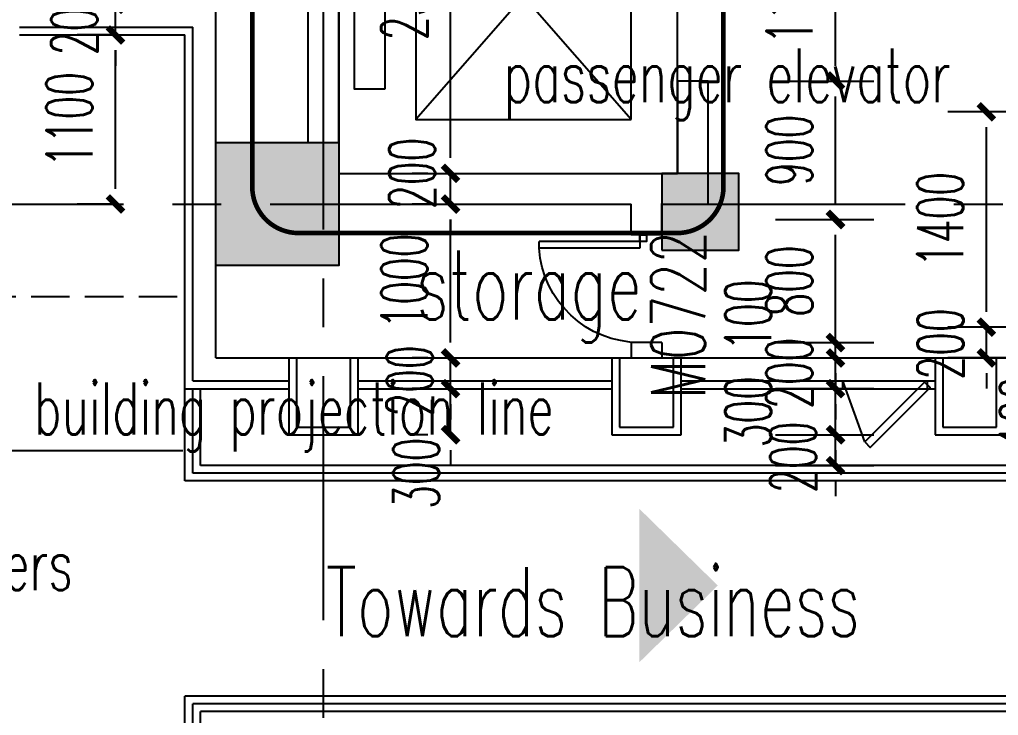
# Model space of a CAD drawing. Extents: x 824790 to 994147, y 4290613 to 4374713.
# Drawn here: x 883535 to 889897, y 4318671 to 4323195 of the extents above; entities that cross this region are included whole.
import ezdxf

# ---------------------------------------------------------------- set-up
doc = ezdxf.new("R2010")
doc.units = 0
doc.header["$LTSCALE"] = 1000
doc.header["$MEASUREMENT"] = 0
for name, pattern in [('ACAD_ISO08W100', [36, 24, -3, 6, -3]), ('CENTER', [50.8, 31.75, -6.35, 6.35, -6.35]), ('DASH', [0.35, 0.25, -0.1]), ('DASHED', [0.75, 0.5, -0.25]), ('DOTE', [2.42, 2, -0.2, 0.02, -0.2]), ('HIDDEN', [0.375, 0.25, -0.125])]:
    doc.linetypes.add(name, pattern=pattern)
doc.layers.get('0').update_dxf_attribs({"color": 255, "linetype": 'CONTINUOUS'})
for name, color, linetype in [('A-COLUMN', 1, 'CONTINUOUS'), ('A-COLUMN-hatch', 252, 'CONTINUOUS'), ('A-DIM', 201, 'CONTINUOUS'), ('A-DOTE', 8, 'ACAD_ISO08W100'), ('A-FIN-GRAN', 34, 'CONTINUOUS'), ('A-LINE', 254, 'CONTINUOUS'), ('A-NOTE', 150, 'CONTINUOUS'), ('A-TEXT-CN', 31, 'CONTINUOUS'), ('A-WALL', 2, 'CONTINUOUS'), ('A-WINDOW', 4, 'CONTINUOUS'), ('A-WINDOW-TEXT', 93, 'CONTINUOUS'), ('A_LIFT_STAIR', 30, 'CONTINUOUS'), ('DOTE', 17, 'DOTE'), ('fa-1', 163, 'CONTINUOUS'), ('HATCH-F252', 252, 'CONTINUOUS'), ('PUB_TEXT', 7, 'CONTINUOUS'), ('RB', 7, 'CONTINUOUS'), ('S-COLUMN', 1, 'CONTINUOUS'), ('WINDOW', 4, 'CONTINUOUS'), ('交通流线', 40, 'DASHED'), ('柱子', 9, 'CONTINUOUS')]:
    doc.layers.add(name, color=color, linetype=linetype)
doc.styles.add('DIM_FONT', font='SIMPLEX.shx', dxfattribs={"width": 0.6, "bigfont": 'GBCBIG.shx'})
doc.styles.add('PRC-S', font='TJROMANS.shx', dxfattribs={"width": 0.7, "bigfont": 'hztxt.shx'})
doc.styles.add('TONGJI-FONT', font='simplex.shx')
doc.dimstyles.new('DIMN', dxfattribs={"dimtxt": 300, "dimasz": 100, "dimexe": 250, "dimexo": 300, "dimgap": 150, "dimtad": 1, "dimdec": 0, "dimtxsty": 'DIM_FONT', "dimblk": 'h-_ArchTick', "dimcen": 2.5, "dimclrt": 7, "dimazin": 2, "dimtfac": 1, "dimtdec": 0, "dimtix": 1, "dimtmove": 2, "dimatfit": 3, "dimarcsym": 0})

# ---------------------------------------------------------------- blocks, each defined once
blk = doc.blocks.new('h-wrt')
at = {"layer": 'A-DOTE', "linetype": 'CENTER', "ltscale": 0.05}
for p, q in [((-2555128.9, -1784214.6), (-2555128.9, -1744636.2)), ((-2603736, -1776429), (-2535091.1, -1776429))]:
    blk.add_line(p, q, dxfattribs=at)
blk = doc.blocks.new('h-srgr')
at = {"layer": 'A-LINE', "color": 1, "extrusion": (0, 0, -1)}
for p, q in [((583310.9, 4320295.4), (583310.9, 4320795.4)), ((583310.9, 4298457.1), (583310.9, 4318695.4))]:
    blk.add_line(p, q, dxfattribs=at)
at = {"layer": 'A-LINE', "color": 1}
for p, q in [((602310.9, 4320295.4), (583310.9, 4320295.4)), ((602310.9, 4318695.4), (583310.9, 4318695.4))]:
    blk.add_line(p, q, dxfattribs=at)
at = {"layer": 'fa-1', "extrusion": (0, 0, -1)}
for p, q in [((583210.9, 4320195.4), (583210.9, 4320795.4)), ((583260.9, 4320245.4), (583260.9, 4320795.4)), ((583210.9, 4298410.5), (583210.9, 4318795.4)), ((583260.9, 4298433.8), (583260.9, 4318745.4))]:
    blk.add_line(p, q, dxfattribs=at)
at = {"layer": 'fa-1'}
for p, q in [((602310.9, 4320245.4), (583260.9, 4320245.4)), ((602310.9, 4320195.4), (583210.9, 4320195.4)), ((602310.9, 4318795.4), (583210.9, 4318795.4)), ((602310.9, 4318745.4), (583260.9, 4318745.4))]:
    blk.add_line(p, q, dxfattribs=at)
blk = doc.blocks.new('h-ewryer')
at = {"layer": 'A-WINDOW', "ltscale": 0.5}
blk.add_line((366377.9, 243878.3), (366234.5, 243482.1), dxfattribs=at)
at = {"layer": 'A-WINDOW'}
for p, q in [((366234.5, 243532.1), (366234.5, 243482.1)), ((366784.5, 243532.1), (366784.5, 243482.1))]:
    blk.add_line(p, q, dxfattribs=at)
at = {"layer": 'A-WINDOW', "ltscale": 0.5}
blk.add_lwpolyline([(366377.9, 243878.3), (366413.3, 243913.7), (366802.2, 243524.8), (366766.8, 243489.4)], close=True, dxfattribs=at)
blk = doc.blocks.new('h-2层裙房幕墙')
at = {"layer": 'A-FIN-GRAN'}
for p, q in [((783885.9, 4008734.9), (783885.9, 4008234.9)), ((783935.9, 4008734.9), (783935.9, 4008284.9)), ((784285.9, 4008284.9), (784285.9, 4008734.9)), ((784335.9, 4008234.9), (784335.9, 4008734.9)), ((785985.9, 4008734.9), (785985.9, 4008234.9)), ((786035.9, 4008734.9), (786035.9, 4008284.9)), ((786385.9, 4008284.9), (786385.9, 4008734.9)), ((786435.9, 4008234.9), (786435.9, 4008734.9)), ((788085.9, 4008734.9), (788085.9, 4008234.9)), ((788135.9, 4008734.9), (788135.9, 4008284.9)), ((788485.9, 4008284.9), (788485.9, 4008734.9)), ((783935.9, 4008284.9), (784285.9, 4008284.9)), ((786035.9, 4008284.9), (786385.9, 4008284.9)), ((788135.9, 4008284.9), (788485.9, 4008284.9)), ((783885.9, 4008234.9), (784335.9, 4008234.9)), ((785985.9, 4008234.9), (786435.9, 4008234.9)), ((788085.9, 4008234.9), (788535.9, 4008234.9))]:
    blk.add_line(p, q, dxfattribs=at)
at = {"layer": 'WINDOW'}
for p, q in [((783410.9, 4008734.9), (783410.9, 4011034.9)), ((782135.9, 4010884.9), (783260.9, 4010884.9)), ((783260.9, 4008584.9), (783260.9, 4010884.9)), ((782135.9, 4010834.9), (783210.9, 4010834.9)), ((783210.9, 4008534.9), (783210.9, 4010834.9)), ((783410.9, 4008734.9), (802910.9, 4008734.9)), ((783260.9, 4008584.9), (783885.9, 4008584.9)), ((784335.9, 4008584.9), (785985.9, 4008584.9)), ((786435.9, 4008584.9), (788085.9, 4008584.9)), ((783210.9, 4008534.9), (783885.9, 4008534.9)), ((784335.9, 4008534.9), (785985.9, 4008534.9)), ((786435.9, 4008534.9), (788085.9, 4008534.9))]:
    blk.add_line(p, q, dxfattribs=at)
at = {"layer": 'A-WINDOW', "xscale": -1, "rotation": 180}
blk.add_blockref('h-ewryer', (421251.4, 4252067), dxfattribs=at)
blk = doc.blocks.new('h-ELEVATOR 1')
for p, q in [((1970.2, -786.8), (569.5, 812.5)), ((1969.5, 813.2), (570.2, -787.5))]:
    blk.add_line(p, q)
for points in [[(1969.5, 813.2), (1970.2, -786.8), (570.2, -787.5), (569.5, 812.5)], [(369.6, 612.5), (370.1, -587.5), (170.1, -587.6), (169.6, 612.4)]]:
    blk.add_lwpolyline(points, close=True)
blk = doc.blocks.new('h-D07')
at = {"layer": 'A-WINDOW'}
for p, q in [((87.5, 698.5), (43.7, 698.5)), ((43.7, 43.7), (43.7, 698.5)), ((87.5, 43.7), (87.5, 698.5)), ((0, 43.7), (43.7, 43.7)), ((43.7, 43.7), (87.5, 43.7))]:
    blk.add_line(p, q, dxfattribs=at)
blk.add_lwpolyline([(0, 0), (43.7, 0), (43.7, 43.7), (0, 43.7)], close=True, dxfattribs=at)
blk.add_arc((43.7, 43.7), 656.3, 0, 86.17745, dxfattribs=at)
blk = doc.blocks.new('h-qwwe')
at = {"layer": 'HATCH-F252'}
blk.add_hatch(color=256, dxfattribs=at).paths.add_polyline_path([(-400, 400), (400, 400), (400, -400), (-400, -400)])
at = {"layer": 'S-COLUMN', "color": 1}
blk.add_lwpolyline([(-400, 400), (400, 400), (400, -400), (-400, -400)], close=True, dxfattribs=at)
blk = doc.blocks.new('h-800zhu')
at = {"layer": '柱子'}
blk.add_blockref('h-qwwe', (-2555428.9, -1412331.5), dxfattribs=at)
blk = doc.blocks.new('h-_ArchTick')
at = {"color": 0, "linetype": 'ByBlock', "const_width": 0.4}
blk.add_lwpolyline([(-0.5, -0.5), (0.5, 0.5)], dxfattribs=at)
blk = doc.blocks.new('*D98')
at = {"layer": 'A-DIM', "color": 0, "lineweight": -2, "transparency": 16777216}
for p, q in [((890109.9, 4322595.4), (889568.4, 4322595.4)), ((889818.4, 4321295.4), (889818.4, 4322495.4)), ((890109.9, 4321195.4), (889568.4, 4321195.4))]:
    blk.add_line(p, q, dxfattribs=at)
at = {"layer": 'A-DIM', "color": 0, "lineweight": -2, "transparency": 16777216, "xscale": 100, "yscale": 100, "zscale": 100}
for p, rotation in [((889818.4, 4322595.4), 90), ((889818.4, 4321195.4), 270)]:
    blk.add_blockref('h-_ArchTick', p, dxfattribs=dict(at, rotation=rotation))
at = {"layer": 'A-DIM', "color": 7, "transparency": 16777216, "insert": (889518.4, 4321895.4), "char_height": 300, "attachment_point": 5, "rotation": 90, "style": 'DIM_FONT'}
blk.add_mtext('\\A1;1400', dxfattribs=at)
blk = doc.blocks.new('*D99')
at = {"layer": 'A-DIM', "color": 0, "lineweight": -2, "transparency": 16777216}
for p, q in [((889818.4, 4321295.4), (889818.4, 4321395.4)), ((890109.9, 4321195.4), (889568.4, 4321195.4)), ((889818.4, 4320995.4), (889818.4, 4321195.4)), ((890109.9, 4320995.4), (889568.4, 4320995.4)), ((889818.4, 4320895.4), (889818.4, 4320795.4))]:
    blk.add_line(p, q, dxfattribs=at)
at = {"layer": 'A-DIM', "color": 0, "lineweight": -2, "transparency": 16777216, "xscale": 100, "yscale": 100, "zscale": 100}
for p, rotation in [((889818.4, 4321195.4), 270), ((889818.4, 4320995.4), 90)]:
    blk.add_blockref('h-_ArchTick', p, dxfattribs=dict(at, rotation=rotation))
at = {"layer": 'A-DIM', "color": 7, "transparency": 16777216, "insert": (889520.5, 4321085.9), "char_height": 300, "attachment_point": 5, "rotation": 90, "style": 'DIM_FONT'}
blk.add_mtext('\\A1;200', dxfattribs=at)
blk = doc.blocks.new('*D656')
at = {"layer": 'A-DIM', "color": 0, "lineweight": -2, "transparency": 16777216}
for p, q in [((890400.6, 4320395.4), (890400.6, 4320495.4)), ((890210.7, 4320295.4), (890650.6, 4320295.4)), ((890400.6, 4320195.4), (890400.6, 4320295.4)), ((890210.7, 4320195.4), (890650.6, 4320195.4)), ((890400.6, 4320095.4), (890400.6, 4319995.4))]:
    blk.add_line(p, q, dxfattribs=at)
at = {"layer": 'A-DIM', "color": 0, "lineweight": -2, "transparency": 16777216, "xscale": 100, "yscale": 100, "zscale": 100}
for p, rotation in [((890400.6, 4320295.4), 270), ((890400.6, 4320195.4), 90)]:
    blk.add_blockref('h-_ArchTick', p, dxfattribs=dict(at, rotation=rotation))
at = {"layer": 'A-DIM', "color": 7, "transparency": 16777216, "insert": (890055.6, 4320645.4), "char_height": 300, "attachment_point": 5, "rotation": 90, "style": 'DIM_FONT'}
blk.add_mtext('\\A1;100', dxfattribs=at)
blk = doc.blocks.new('*D669')
at = {"layer": 'A-DIM', "color": 0, "lineweight": -2, "transparency": 16777216}
for p, q in [((884158.2, 4323395.4), (884158.2, 4323495.4)), ((884170, 4323295.4), (883908.2, 4323295.4)), ((884158.2, 4323095.4), (884158.2, 4323295.4)), ((884170, 4323095.4), (883908.2, 4323095.4)), ((884158.2, 4322995.4), (884158.2, 4322895.4))]:
    blk.add_line(p, q, dxfattribs=at)
at = {"layer": 'A-DIM', "color": 0, "lineweight": -2, "transparency": 16777216, "xscale": 100, "yscale": 100, "zscale": 100}
for p, rotation in [((884158.2, 4323295.4), 270), ((884158.2, 4323095.4), 90)]:
    blk.add_blockref('h-_ArchTick', p, dxfattribs=dict(at, rotation=rotation))
at = {"layer": 'A-DIM', "color": 7, "transparency": 16777216, "insert": (883891, 4323195.4), "char_height": 300, "attachment_point": 5, "rotation": 90, "style": 'DIM_FONT'}
blk.add_mtext('\\A1;200', dxfattribs=at)
blk = doc.blocks.new('*D670')
at = {"layer": 'A-DIM', "color": 0, "lineweight": -2, "transparency": 16777216}
for p, q in [((884170, 4323095.4), (883908.2, 4323095.4)), ((884158.2, 4322095.4), (884158.2, 4322995.4)), ((884170, 4321995.4), (883908.2, 4321995.4))]:
    blk.add_line(p, q, dxfattribs=at)
at = {"layer": 'A-DIM', "color": 0, "lineweight": -2, "transparency": 16777216, "xscale": 100, "yscale": 100, "zscale": 100}
for p, rotation in [((884158.2, 4323095.4), 90), ((884158.2, 4321995.4), 270)]:
    blk.add_blockref('h-_ArchTick', p, dxfattribs=dict(at, rotation=rotation))
at = {"layer": 'A-DIM', "color": 7, "transparency": 16777216, "insert": (883858.2, 4322545.4), "char_height": 300, "attachment_point": 5, "rotation": 90, "style": 'DIM_FONT'}
blk.add_mtext('\\A1;1100', dxfattribs=at)
blk = doc.blocks.new('*D683')
at = {"layer": 'A-DIM', "color": 0, "lineweight": -2, "transparency": 16777216}
for p, q in [((886188.3, 4324545.4), (886086, 4324545.4)), ((886336, 4322295.4), (886336, 4324445.4)), ((886188.3, 4322195.4), (886086, 4322195.4))]:
    blk.add_line(p, q, dxfattribs=at)
at = {"layer": 'A-DIM', "color": 0, "lineweight": -2, "transparency": 16777216, "xscale": 100, "yscale": 100, "zscale": 100}
for p, rotation in [((886336, 4324545.4), 90), ((886336, 4322195.4), 270)]:
    blk.add_blockref('h-_ArchTick', p, dxfattribs=dict(at, rotation=rotation))
at = {"layer": 'A-DIM', "color": 7, "transparency": 16777216, "insert": (886036, 4323370.4), "char_height": 300, "attachment_point": 5, "rotation": 90, "style": 'DIM_FONT'}
blk.add_mtext('\\A1;2350', dxfattribs=at)
blk = doc.blocks.new('*D684')
at = {"layer": 'A-DIM', "color": 0, "lineweight": -2, "transparency": 16777216}
for p, q in [((886336, 4322295.4), (886336, 4322395.4)), ((886188.3, 4322195.4), (886086, 4322195.4)), ((886336, 4321995.4), (886336, 4322195.4)), ((886188.3, 4321995.4), (886086, 4321995.4)), ((886336, 4321895.4), (886336, 4321795.4))]:
    blk.add_line(p, q, dxfattribs=at)
at = {"layer": 'A-DIM', "color": 0, "lineweight": -2, "transparency": 16777216, "xscale": 100, "yscale": 100, "zscale": 100}
for p, rotation in [((886336, 4322195.4), 270), ((886336, 4321995.4), 90)]:
    blk.add_blockref('h-_ArchTick', p, dxfattribs=dict(at, rotation=rotation))
at = {"layer": 'A-DIM', "color": 7, "transparency": 16777216, "insert": (886086, 4322195.4), "char_height": 300, "attachment_point": 5, "rotation": 90, "style": 'DIM_FONT'}
blk.add_mtext('\\A1;200', dxfattribs=at)
blk = doc.blocks.new('*D685')
at = {"layer": 'A-DIM', "color": 0, "lineweight": -2, "transparency": 16777216}
for p, q in [((886188.3, 4321995.4), (886086, 4321995.4)), ((886336, 4321095.4), (886336, 4321895.4)), ((886188.3, 4320995.4), (886086, 4320995.4))]:
    blk.add_line(p, q, dxfattribs=at)
at = {"layer": 'A-DIM', "color": 0, "lineweight": -2, "transparency": 16777216, "xscale": 100, "yscale": 100, "zscale": 100}
for p, rotation in [((886336, 4321995.4), 90), ((886336, 4320995.4), 270)]:
    blk.add_blockref('h-_ArchTick', p, dxfattribs=dict(at, rotation=rotation))
at = {"layer": 'A-DIM', "color": 7, "transparency": 16777216, "insert": (886036, 4321495.4), "char_height": 300, "attachment_point": 5, "rotation": 90, "style": 'DIM_FONT'}
blk.add_mtext('\\A1;1000', dxfattribs=at)
blk = doc.blocks.new('*D686')
at = {"layer": 'A-DIM', "color": 0, "lineweight": -2, "transparency": 16777216}
for p, q in [((886336, 4321095.4), (886336, 4321195.4)), ((886188.3, 4320995.4), (886086, 4320995.4)), ((886336, 4320795.4), (886336, 4320995.4)), ((886188.3, 4320795.4), (886086, 4320795.4)), ((886336, 4320695.4), (886336, 4320595.4))]:
    blk.add_line(p, q, dxfattribs=at)
at = {"layer": 'A-DIM', "color": 0, "lineweight": -2, "transparency": 16777216, "xscale": 100, "yscale": 100, "zscale": 100}
for p, rotation in [((886336, 4320995.4), 270), ((886336, 4320795.4), 90)]:
    blk.add_blockref('h-_ArchTick', p, dxfattribs=dict(at, rotation=rotation))
at = {"layer": 'A-DIM', "color": 7, "transparency": 16777216, "insert": (886070.1, 4320845.4), "char_height": 300, "attachment_point": 5, "rotation": 90, "style": 'DIM_FONT'}
blk.add_mtext('\\A1;200', dxfattribs=at)
blk = doc.blocks.new('*D687')
at = {"layer": 'A-DIM', "color": 0, "lineweight": -2, "transparency": 16777216}
for p, q in [((886336, 4320895.4), (886336, 4320995.4)), ((886188.3, 4320795.4), (886086, 4320795.4)), ((886336, 4320495.4), (886336, 4320795.4)), ((886188.3, 4320495.4), (886086, 4320495.4)), ((886336, 4320395.4), (886336, 4320295.4))]:
    blk.add_line(p, q, dxfattribs=at)
at = {"layer": 'A-DIM', "color": 0, "lineweight": -2, "transparency": 16777216, "xscale": 100, "yscale": 100, "zscale": 100}
for p, rotation in [((886336, 4320795.4), 270), ((886336, 4320495.4), 90)]:
    blk.add_blockref('h-_ArchTick', p, dxfattribs=dict(at, rotation=rotation))
at = {"layer": 'A-DIM', "color": 7, "transparency": 16777216, "insert": (886112.9, 4320245.4), "char_height": 300, "attachment_point": 5, "rotation": 90, "style": 'DIM_FONT'}
blk.add_mtext('\\A1;300', dxfattribs=at)
blk = doc.blocks.new('*D691')
at = {"layer": 'A-DIM', "color": 0, "lineweight": -2, "transparency": 16777216}
for p, q in [((888448.2, 4323895.4), (889087.8, 4323895.4)), ((888837.8, 4322895.4), (888837.8, 4323795.4)), ((888448.2, 4322795.4), (889087.8, 4322795.4))]:
    blk.add_line(p, q, dxfattribs=at)
at = {"layer": 'A-DIM', "color": 0, "lineweight": -2, "transparency": 16777216, "xscale": 100, "yscale": 100, "zscale": 100}
for p, rotation in [((888837.8, 4323895.4), 90), ((888837.8, 4322795.4), 270)]:
    blk.add_blockref('h-_ArchTick', p, dxfattribs=dict(at, rotation=rotation))
at = {"layer": 'A-DIM', "color": 7, "transparency": 16777216, "insert": (888537.8, 4323345.4), "char_height": 300, "attachment_point": 5, "rotation": 90, "style": 'DIM_FONT'}
blk.add_mtext('\\A1;1100', dxfattribs=at)
blk = doc.blocks.new('*D692')
at = {"layer": 'A-DIM', "color": 0, "lineweight": -2, "transparency": 16777216}
for p, q in [((888448.2, 4322795.4), (889087.8, 4322795.4)), ((888837.8, 4321995.4), (888837.8, 4322695.4)), ((888448.2, 4321895.4), (889087.8, 4321895.4))]:
    blk.add_line(p, q, dxfattribs=at)
at = {"layer": 'A-DIM', "color": 0, "lineweight": -2, "transparency": 16777216, "xscale": 100, "yscale": 100, "zscale": 100}
for p, rotation in [((888837.8, 4322795.4), 90), ((888837.8, 4321895.4), 270)]:
    blk.add_blockref('h-_ArchTick', p, dxfattribs=dict(at, rotation=rotation))
at = {"layer": 'A-DIM', "color": 7, "transparency": 16777216, "insert": (888537.8, 4322345.4), "char_height": 300, "attachment_point": 5, "rotation": 90, "style": 'DIM_FONT'}
blk.add_mtext('\\A1;900', dxfattribs=at)
blk = doc.blocks.new('*D693')
at = {"layer": 'A-DIM', "color": 0, "lineweight": -2, "transparency": 16777216}
for p, q in [((888448.2, 4321895.4), (889087.8, 4321895.4)), ((888837.8, 4321195.4), (888837.8, 4321795.4)), ((888448.2, 4321095.4), (889087.8, 4321095.4))]:
    blk.add_line(p, q, dxfattribs=at)
at = {"layer": 'A-DIM', "color": 0, "lineweight": -2, "transparency": 16777216, "xscale": 100, "yscale": 100, "zscale": 100}
for p, rotation in [((888837.8, 4321895.4), 90), ((888837.8, 4321095.4), 270)]:
    blk.add_blockref('h-_ArchTick', p, dxfattribs=dict(at, rotation=rotation))
at = {"layer": 'A-DIM', "color": 7, "transparency": 16777216, "insert": (888537.8, 4321495.4), "char_height": 300, "attachment_point": 5, "rotation": 90, "style": 'DIM_FONT'}
blk.add_mtext('\\A1;800', dxfattribs=at)
blk = doc.blocks.new('*D694')
at = {"layer": 'A-DIM', "color": 0, "lineweight": -2, "transparency": 16777216}
for p, q in [((888837.8, 4321195.4), (888837.8, 4321295.4)), ((888448.2, 4321095.4), (889087.8, 4321095.4)), ((888837.8, 4320995.4), (888837.8, 4321095.4)), ((888448.2, 4320995.4), (889087.8, 4320995.4)), ((888837.8, 4320895.4), (888837.8, 4320795.4))]:
    blk.add_line(p, q, dxfattribs=at)
at = {"layer": 'A-DIM', "color": 0, "lineweight": -2, "transparency": 16777216, "xscale": 100, "yscale": 100, "zscale": 100}
for p, rotation in [((888837.8, 4321095.4), 270), ((888837.8, 4320995.4), 90)]:
    blk.add_blockref('h-_ArchTick', p, dxfattribs=dict(at, rotation=rotation))
at = {"layer": 'A-DIM', "color": 7, "transparency": 16777216, "insert": (888270.3, 4321273.8), "char_height": 300, "attachment_point": 5, "rotation": 90, "style": 'DIM_FONT'}
blk.add_mtext('\\A1;100', dxfattribs=at)
blk = doc.blocks.new('*D695')
at = {"layer": 'A-DIM', "color": 0, "lineweight": -2, "transparency": 16777216}
for p, q in [((888837.8, 4321095.4), (888837.8, 4321195.4)), ((888448.2, 4320995.4), (889087.8, 4320995.4)), ((888837.8, 4320795.4), (888837.8, 4320995.4)), ((888448.2, 4320795.4), (889087.8, 4320795.4)), ((888837.8, 4320695.4), (888837.8, 4320595.4))]:
    blk.add_line(p, q, dxfattribs=at)
at = {"layer": 'A-DIM', "color": 0, "lineweight": -2, "transparency": 16777216, "xscale": 100, "yscale": 100, "zscale": 100}
for p, rotation in [((888837.8, 4320995.4), 270), ((888837.8, 4320795.4), 90)]:
    blk.add_blockref('h-_ArchTick', p, dxfattribs=dict(at, rotation=rotation))
at = {"layer": 'A-DIM', "color": 7, "transparency": 16777216, "insert": (888537.8, 4320895.4), "char_height": 300, "attachment_point": 5, "rotation": 90, "style": 'DIM_FONT'}
blk.add_mtext('\\A1;200', dxfattribs=at)
blk = doc.blocks.new('*D696')
at = {"layer": 'A-DIM', "color": 0, "lineweight": -2, "transparency": 16777216}
for p, q in [((888837.8, 4320895.4), (888837.8, 4320995.4)), ((888448.2, 4320795.4), (889087.8, 4320795.4)), ((888837.8, 4320495.4), (888837.8, 4320795.4)), ((888448.2, 4320495.4), (889087.8, 4320495.4)), ((888837.8, 4320395.4), (888837.8, 4320295.4))]:
    blk.add_line(p, q, dxfattribs=at)
at = {"layer": 'A-DIM', "color": 0, "lineweight": -2, "transparency": 16777216, "xscale": 100, "yscale": 100, "zscale": 100}
for p, rotation in [((888837.8, 4320795.4), 270), ((888837.8, 4320495.4), 90)]:
    blk.add_blockref('h-_ArchTick', p, dxfattribs=dict(at, rotation=rotation))
at = {"layer": 'A-DIM', "color": 7, "transparency": 16777216, "insert": (888270.3, 4320645.4), "char_height": 300, "attachment_point": 5, "rotation": 90, "style": 'DIM_FONT'}
blk.add_mtext('\\A1;300', dxfattribs=at)
blk = doc.blocks.new('*D697')
at = {"layer": 'A-DIM', "color": 0, "lineweight": -2, "transparency": 16777216}
for p, q in [((888837.8, 4320595.4), (888837.8, 4320695.4)), ((888448.2, 4320495.4), (889087.8, 4320495.4)), ((888837.8, 4320295.4), (888837.8, 4320495.4)), ((888448.2, 4320295.4), (889087.8, 4320295.4)), ((888837.8, 4320195.4), (888837.8, 4320095.4))]:
    blk.add_line(p, q, dxfattribs=at)
at = {"layer": 'A-DIM', "color": 0, "lineweight": -2, "transparency": 16777216, "xscale": 100, "yscale": 100, "zscale": 100}
for p, rotation in [((888837.8, 4320495.4), 270), ((888837.8, 4320295.4), 90)]:
    blk.add_blockref('h-_ArchTick', p, dxfattribs=dict(at, rotation=rotation))
at = {"layer": 'A-DIM', "color": 7, "transparency": 16777216, "insert": (888562.8, 4320349.9), "char_height": 300, "attachment_point": 5, "rotation": 90, "style": 'DIM_FONT'}
blk.add_mtext('\\A1;200', dxfattribs=at)

msp = doc.modelspace()

# ---------------------------------------------------------------- hatches: boundary and pattern name
at = {"layer": 'A-COLUMN-hatch'}
msp.add_hatch(color=256, dxfattribs=at).paths.add_polyline_path([(887709.9, 4321695.4), (888209.9, 4321695.4), (888209.9, 4322195.4), (887709.9, 4322195.4)])

# ---------------------------------------------------------------- linework, layer by layer
at = {"layer": 'A-COLUMN'}
msp.add_lwpolyline([(887709.9, 4321695.4), (888209.9, 4321695.4), (888209.9, 4322195.4), (887709.9, 4322195.4)], close=True, dxfattribs=at)
at = {"layer": 'A-LINE', "linetype": 'DASH'}
msp.add_line((878009.9, 4321395.4), (884609.9, 4321395.4), dxfattribs=at)
at = {"layer": 'A-NOTE'}
msp.add_line((882673.5, 4320393.4), (884594.9, 4320393.4), dxfattribs=at)
at = {"layer": 'A-NOTE', "linetype": 'HIDDEN', "const_width": 30}
msp.add_lwpolyline([(885347.2, 4327706.2), (887809.7, 4327706.2, -0.414214), (888109.7, 4327406.2), (888109.7, 4322107.3, -0.414214), (887809.7, 4321807.3), (885347.2, 4321807.3, -0.414214), (885047.2, 4322107.3), (885047.2, 4327406.2, -0.414214)], format="xyb", close=True, dxfattribs=at)
at = {"layer": 'A-WALL'}
for p, q in [((885409.9, 4322395.4), (885409.9, 4327095.4)), ((885609.9, 4322395.4), (885609.9, 4327095.4)), ((887809.9, 4322795.4), (887809.9, 4322195.4)), ((888009.9, 4322795.4), (887809.9, 4322795.4)), ((888009.9, 4321995.4), (888009.9, 4322795.4)), ((885609.9, 4322195.4), (887809.9, 4322195.4)), ((885609.9, 4321995.4), (887509.9, 4321995.4)), ((887509.9, 4321795.4), (887509.9, 4321995.4)), ((887709.9, 4321995.4), (887709.9, 4321895.4)), ((887709.9, 4321795.4), (887709.9, 4321995.4)), ((887709.9, 4321795.4), (887509.9, 4321795.4)), ((887709.9, 4321095.4), (887509.9, 4321095.4)), ((887509.9, 4321095.4), (887509.9, 4320995.4)), ((887709.9, 4321095.4), (887709.9, 4320995.4))]:
    msp.add_line(p, q, dxfattribs=at)
at = {"layer": 'A_LIFT_STAIR'}
msp.add_lwpolyline([(887809.9, 4324545.4), (885609.9, 4324545.4), (885609.9, 4322195.4), (887809.9, 4322195.4)], close=True, dxfattribs=at)
at = {"layer": 'RB'}
msp.add_lwpolyline([(887561.8, 4319515.3, 1000, 0, 0), (888072.9, 4319515.3, 0, 0, 0)], format="xyseb", dxfattribs=at)

# ---------------------------------------------------------------- block references
at = {"linetype": 'DASHED', "xscale": -1, "rotation": 90.00000000053413}
msp.add_blockref('h-D07', (887609.9, 4321795.4), dxfattribs=at)
at = {"layer": 'A-WINDOW'}
msp.add_blockref('h-2层裙房幕墙', (101399, 312260.4), dxfattribs=at)
at = {"layer": 'A_LIFT_STAIR', "xscale": -1, "rotation": 180.0262972964449}
msp.add_blockref('h-ELEVATOR 1', (885540, 4323357.6), dxfattribs=at)
at = {"layer": 'DOTE'}
msp.add_blockref('h-wrt', (3440638.8, 6098424.3), dxfattribs=at)
at = {"layer": 'S-COLUMN'}
msp.add_blockref('h-800zhu', (3440638.8, 5734326.8), dxfattribs=at)
at = {"layer": '交通流线'}
msp.add_blockref('h-srgr', (301399, 0), dxfattribs=at)

# ---------------------------------------------------------------- texts
at = {"layer": 'A-TEXT-CN', "style": 'TONGJI-FONT', "width": 0.65}
for s, height, p in [('passenger elevator', 350, (886681.1, 4322657.7)), ('storage', 450, (886111.7, 4321244.5)), ('Towards Business', 450, (885526.8, 4319185.2))]:
    msp.add_text(s, height=height, dxfattribs=at).set_placement(p)
at = {"layer": 'A-WINDOW-TEXT', "style": 'PRC-S', "width": 0.7}
msp.add_text('M0722', height=350, rotation=90, dxfattribs=at).set_placement((887990.2, 4320729.2))
at = {"layer": 'PUB_TEXT', "style": 'TONGJI-FONT', "width": 0.65}
for s, p in [('Upper building projection line', (882623, 4320498.4)), ('Rainproof and insect proof aluminum alloy louvers', (876282.5, 4319485.4))]:
    msp.add_text(s, height=337.589, dxfattribs=at).set_placement(p)

# ---------------------------------------------------------------- dimensions: what is measured, and where the dimension line sits
at = {"layer": 'A-DIM'}
for p1, p2, distance, picture, middle in [((886488.3, 4322195.4), (886488.3, 4324545.4), 152.3, '*D683', (886036, 4323370.4)), ((888148.2, 4322795.4), (888148.2, 4323895.4), -689.6, '*D691', (888537.8, 4323345.4)), ((884470, 4321995.4), (884470, 4323095.4), 311.8, '*D670', (883858.2, 4322545.4)), ((888148.2, 4321895.4), (888148.2, 4322795.4), -689.6, '*D692', (888537.8, 4322345.4)), ((890409.9, 4321195.4), (890409.9, 4322595.4), 591.5, '*D98', (889518.4, 4321895.4)), ((886488.3, 4320995.4), (886488.3, 4321995.4), 152.3, '*D685', (886036, 4321495.4)), ((888148.2, 4321095.4), (888148.2, 4321895.4), -689.6, '*D693', (888537.8, 4321495.4)), ((888148.2, 4320795.4), (888148.2, 4320995.4), -689.6, '*D695', (888537.8, 4320895.4))]:
    dim = msp.add_aligned_dim(p1=p1, p2=p2, distance=distance, dimstyle='DIMN', dxfattribs=at)
    dim.commit()
    dim.dimension.update_dxf_attribs({"geometry": picture, "text_midpoint": middle})
for base, p1, p2, picture, middle in [((884158.2, 4323295.4), (884470, 4323095.4), (884470, 4323295.4), '*D669', (883891, 4323195.4)), ((886336, 4322195.4), (886488.3, 4321995.4), (886488.3, 4322195.4), '*D684', (886086, 4322195.4)), ((888837.8, 4321095.4), (888148.2, 4320995.4), (888148.2, 4321095.4), '*D694', (888270.3, 4321273.8)), ((889818.4, 4321195.4), (890409.9, 4320995.4), (890409.9, 4321195.4), '*D99', (889520.5, 4321085.9)), ((886336, 4320995.4), (886488.3, 4320795.4), (886488.3, 4320995.4), '*D686', (886070.1, 4320845.4)), ((886336, 4320795.4), (886488.3, 4320495.4), (886488.3, 4320795.4), '*D687', (886112.9, 4320245.4)), ((888837.8, 4320795.4), (888148.2, 4320495.4), (888148.2, 4320795.4), '*D696', (888270.3, 4320645.4)), ((890400.6, 4320295.4), (889910.7, 4320195.4), (889910.7, 4320295.4), '*D656', (890055.6, 4320645.4)), ((888837.8, 4320495.4), (888148.2, 4320295.4), (888148.2, 4320495.4), '*D697', (888562.8, 4320349.9))]:
    dim = msp.add_linear_dim(base=base, p1=p1, p2=p2, angle=90, dimstyle='DIMN', dxfattribs=at)
    dim.commit()
    dim.dimension.update_dxf_attribs({"geometry": picture, "text_midpoint": middle, "dimtype": 129})

doc.saveas('drawing.dxf')
